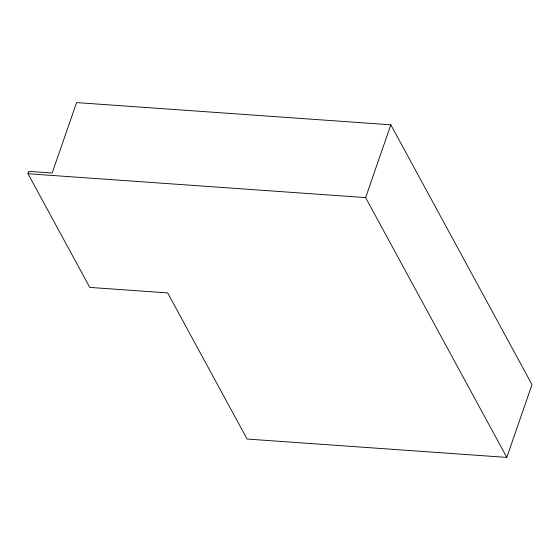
<?xml version="1.0" encoding="UTF-8"?>
<svg xmlns="http://www.w3.org/2000/svg" width="560" height="560" viewBox="0 0 560 560"><rect width="100%" height="100%" fill="white"/><g stroke="black" fill="none" stroke-linecap="round" stroke-linejoin="round"><path stroke-width="0.84" d="M28 173.74L28.812 171.388L52.185 173.04L76.58 102.592L390.824 124.81L532 384.608L506.793 457.408L247.086 439.047L167.678 292.908L89.761 287.399L28 173.74L365.617 197.603L506.793 457.408M365.617 197.603L390.824 124.81"/></g></svg>
